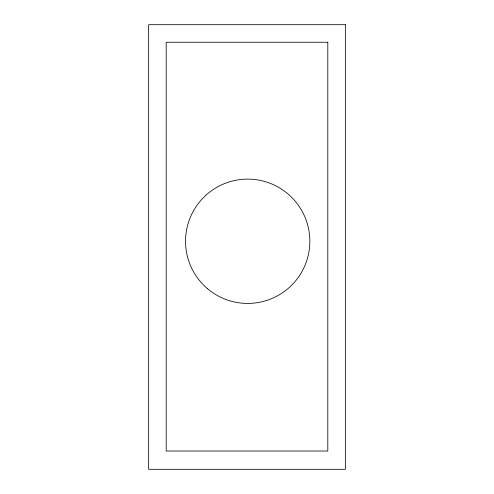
<?xml version="1.0" encoding="UTF-8"?>
<svg xmlns="http://www.w3.org/2000/svg" width="494" height="494" viewBox="0 0 494 494"><rect width="100%" height="100%" fill="white"/><g stroke="black" fill="none" stroke-linecap="round" stroke-linejoin="round"><path stroke-width="0.74" d="M345.355 24.7L148.645 24.7L148.645 469.3L345.355 469.3L345.355 24.7M327.806 42.249L166.194 42.249L166.194 451.016L327.806 451.016L327.806 42.249M207.326 288.533A62.158 62.158 0 0 0 308.812 252.595A62.158 62.158 0 0 0 226.95 182.675A62.158 62.158 0 0 0 207.326 288.533"/></g></svg>
